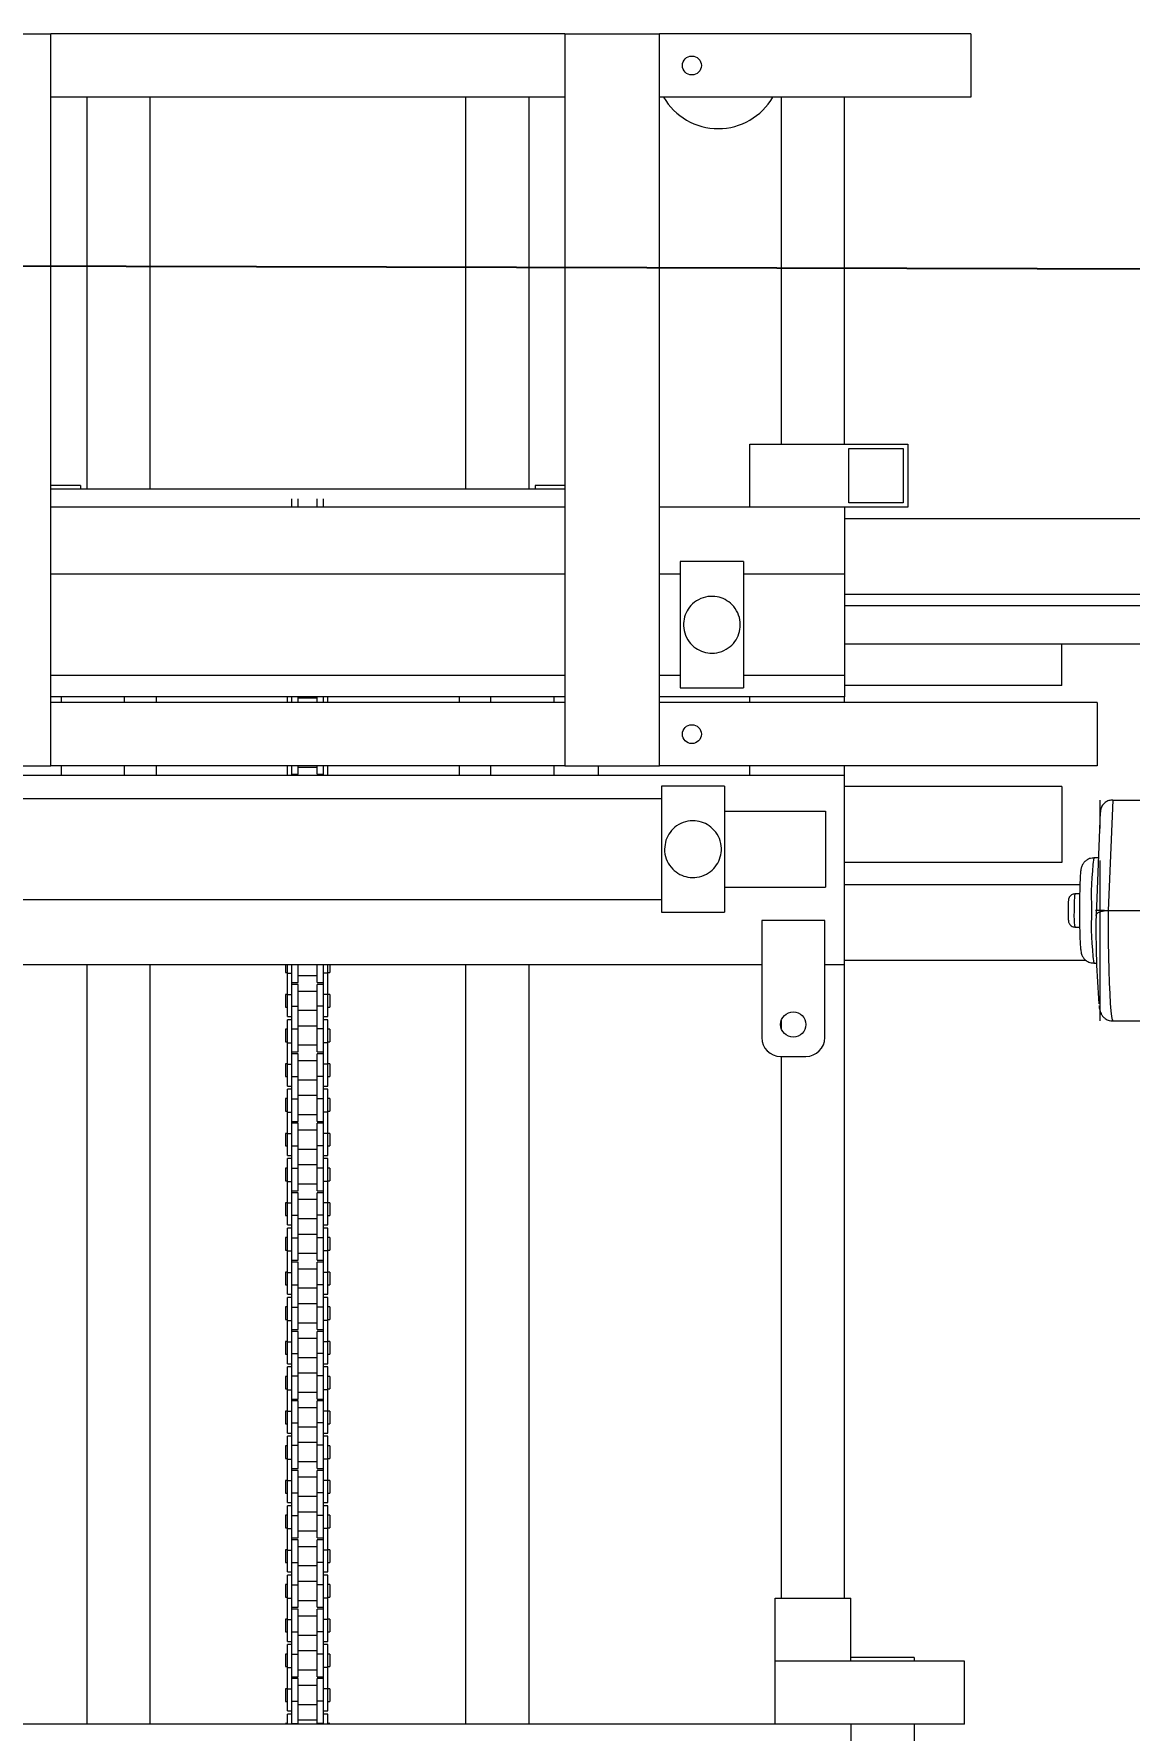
# Model space of a CAD drawing. Header units: millimetres. Extents: x -250 to 3947, y -1468 to 870.
# Drawn here: x 1297.9 to 1384.6, y 578.5 to 712.9 of the extents above; entities that cross this region are included whole.
import ezdxf

# ---------------------------------------------------------------- set-up
doc = ezdxf.new("R2010")
doc.units = ezdxf.units.MM
doc.header["$PDSIZE"] = -1
doc.linetypes.add('CENTERX2', pattern=[20.32, 12.7, -2.54, 2.54, -2.54])
doc.styles.get("Standard").update_dxf_attribs({"font": 'times_0.ttf'})
doc.dimstyles.new('ISO-25', dxfattribs={"dimtxt": 2.5, "dimasz": 2.5, "dimexe": 1.25, "dimexo": 0.625, "dimtad": 1, "dimtxsty": 'Standard', "dimcen": 2.5, "dimadec": 0, "dimazin": 0, "dimtfac": 1, "dimtmove": 0, "dimatfit": 3, "dimfxl": 1, "dimarcsym": 0})

# ---------------------------------------------------------------- blocks, each defined once
blk = doc.blocks.new('*D11')
at = {"color": 0, "lineweight": -2}
for p, q in [((1179.95, 697.98), (1179.95, 739.94)), ((1468.89, 697.98), (1468.89, 739.94)), ((1465.59, 738.94), (1183.25, 738.94))]:
    blk.add_line(p, q, dxfattribs=at)
at = {"color": 0}
for points in [[(1183.25, 739.49), (1183.25, 738.39), (1179.95, 738.94)], [(1465.59, 739.49), (1465.59, 738.39), (1468.89, 738.94)]]:
    blk.add_solid(points, dxfattribs=at)
at = {"layer": 'Defpoints', "color": 0}
for p in [(1179.95, 738.94), (1179.95, 696.98), (1468.89, 696.98)]:
    blk.add_point(p, dxfattribs=at)
at = {"color": 0, "insert": (1324.42, 742.25), "char_height": 3.5, "attachment_point": 5}
blk.add_mtext('1445', dxfattribs=at)

msp = doc.modelspace()

# ---------------------------------------------------------------- linework, layer by layer
at = {"color": 7, "linetype": 'Continuous', "lineweight": 20}
for p, q in [((1291.701, 712.8553), (1299.201, 712.8553)), ((1299.201, 654.8883), (1299.201, 712.8553)), ((1339.8988, 712.8553), (1299.201, 712.8553)), ((1339.8988, 712.8553), (1339.8988, 654.8883)), ((1339.8988, 712.8553), (1347.3988, 712.8553)), ((1347.3988, 654.8883), (1347.3988, 712.8553)), ((1372.0499, 712.8553), (1347.3988, 712.8553)), ((1372.0499, 712.8553), (1372.0499, 707.8553)), ((1339.8988, 707.8553), (1299.201, 707.8553)), ((1302.0499, 707.8553), (1302.0499, 676.7849)), ((1307.0499, 707.8553), (1307.0499, 676.7849)), ((1332.0499, 707.8553), (1332.0499, 676.7849)), ((1337.0499, 707.8553), (1337.0499, 676.7849)), ((1372.0499, 707.8553), (1347.3988, 707.8553)), ((1357.0499, 680.3553), (1357.0499, 707.8553)), ((1362.0499, 680.3553), (1362.0499, 707.8553)), ((1354.5499, 680.3553), (1367.0499, 680.3553)), ((1354.5499, 675.3553), (1354.5499, 680.3553)), ((1362.3999, 680.0053), (1366.6999, 680.0053)), ((1362.3999, 675.7053), (1362.3999, 680.0053)), ((1366.6999, 680.0053), (1366.6999, 675.7053)), ((1367.0499, 680.3553), (1367.0499, 675.3553)), ((1301.5499, 677.0796), (1299.201, 677.0796)), ((1339.8988, 676.7849), (1299.201, 676.7849)), ((1301.5499, 677.0796), (1301.5499, 676.7849)), ((1318.2999, 675.3553), (1318.2999, 676.0289)), ((1318.7999, 675.3553), (1318.7999, 676.0289)), ((1320.2999, 675.3553), (1320.2999, 676.0289)), ((1320.7999, 675.3553), (1320.7999, 676.0289)), ((1339.8988, 677.0796), (1337.5499, 677.0796)), ((1337.5499, 677.0796), (1337.5499, 676.7849)), ((1339.8988, 675.3553), (1299.201, 675.3553)), ((1362.0499, 675.3553), (1347.3988, 675.3553)), ((1362.0499, 675.3553), (1362.0499, 670.0542)), ((1367.0499, 675.3553), (1362.0499, 675.3553)), ((1362.0499, 674.4803), (1385.8709, 674.4803)), ((1366.6999, 675.7053), (1362.3999, 675.7053)), ((1354.0499, 671.0542), (1349.0499, 671.0542)), ((1349.0499, 671.0542), (1349.0499, 661.0542)), ((1354.0499, 671.0542), (1354.0499, 661.0542)), ((1339.8988, 670.0542), (1299.201, 670.0542)), ((1349.0499, 670.0542), (1347.3988, 670.0542)), ((1362.0499, 670.0542), (1354.0499, 670.0542)), ((1362.0499, 670.0542), (1362.0499, 662.0542)), ((1362.0499, 668.4803), (1392.7609, 668.4803)), ((1392.7609, 667.5542), (1362.0499, 667.5542)), ((1362.0499, 664.5542), (1394.2641, 664.5542)), ((1379.2407, 661.2303), (1379.2407, 664.5542)), ((1299.201, 662.0542), (1339.8988, 662.0542)), ((1347.3988, 662.0542), (1349.0499, 662.0542)), ((1349.0499, 661.0542), (1354.0499, 661.0542)), ((1354.0499, 662.0542), (1362.0499, 662.0542)), ((1362.0499, 662.0542), (1362.0499, 660.3553)), ((1379.2407, 661.2303), (1362.0499, 661.2303)), ((1339.8988, 660.3553), (1299.201, 660.3553)), ((1339.8988, 659.8883), (1299.201, 659.8883)), ((1300.0499, 659.8883), (1300.0499, 660.3553)), ((1305.0499, 659.8883), (1305.0499, 660.3553)), ((1307.5499, 660.3553), (1307.5499, 659.8883)), ((1317.9499, 659.8883), (1317.9499, 660.3553)), ((1318.2999, 660.2437), (1318.2999, 660.3553)), ((1318.2999, 659.8883), (1318.2999, 660.2437)), ((1318.7999, 659.8883), (1318.7999, 660.3553)), ((1318.7999, 660.2615), (1320.2999, 660.2615)), ((1320.2999, 659.8883), (1320.2999, 660.3553)), ((1320.7999, 660.2437), (1320.7999, 660.3553)), ((1320.7999, 659.8883), (1320.7999, 660.2437)), ((1321.1499, 659.8883), (1321.1499, 660.3553)), ((1331.5499, 660.3553), (1331.5499, 659.8883)), ((1334.0499, 659.8883), (1334.0499, 660.3553)), ((1339.0499, 659.8883), (1339.0499, 660.3553)), ((1362.0499, 660.3553), (1347.3988, 660.3553)), ((1382.0499, 659.8883), (1347.3988, 659.8883)), ((1354.5499, 659.8883), (1354.5499, 660.3553)), ((1362.0499, 659.8883), (1362.0499, 660.3553)), ((1382.0499, 659.8883), (1382.0499, 654.8883)), ((1291.701, 654.8883), (1299.201, 654.8883)), ((1339.8988, 654.8883), (1299.201, 654.8883)), ((1300.0499, 654.1053), (1300.0499, 654.8883)), ((1305.0499, 654.1053), (1305.0499, 654.8883)), ((1307.5499, 654.8883), (1307.5499, 654.1053)), ((1317.9499, 654.1053), (1317.9499, 654.8883)), ((1318.2999, 654.7437), (1318.2999, 654.8883)), ((1318.2999, 654.1053), (1318.2999, 654.7437)), ((1318.7999, 654.2115), (1318.7999, 654.8883)), ((1318.7999, 654.7615), (1320.2999, 654.7615)), ((1320.2999, 654.2115), (1320.2999, 654.8883)), ((1320.7999, 654.7437), (1320.7999, 654.8883)), ((1320.7999, 654.1053), (1320.7999, 654.7437)), ((1321.1499, 654.1053), (1321.1499, 654.8883)), ((1331.5499, 654.8883), (1331.5499, 654.1053)), ((1334.0499, 654.1053), (1334.0499, 654.8883)), ((1339.0499, 654.1053), (1339.0499, 654.8883)), ((1339.8988, 654.8883), (1347.3988, 654.8883)), ((1342.5499, 654.8883), (1342.5499, 654.1053)), ((1382.0499, 654.8883), (1347.3988, 654.8883)), ((1354.5499, 654.1053), (1354.5499, 654.8883)), ((1362.0499, 654.1053), (1362.0499, 654.8883)), ((1362.0499, 654.1053), (1277.0499, 654.1053)), ((1318.2999, 654.2115), (1318.7999, 654.2115)), ((1320.2999, 654.2115), (1320.7999, 654.2115)), ((1352.5499, 653.2773), (1347.5499, 653.2773)), ((1347.5499, 653.2773), (1347.5499, 643.2773)), ((1352.5499, 653.2773), (1352.5499, 643.2773)), ((1362.0499, 639.1053), (1362.0499, 654.1053)), ((1379.2407, 653.2303), (1362.0499, 653.2303)), ((1379.2407, 653.2303), (1379.2407, 647.2303)), ((1347.5499, 652.2773), (1290.0499, 652.2773)), ((1383.279, 652.1694), (1382.9185, 643.4194)), ((1383.279, 652.1694), (1409.7274, 652.1694)), ((1352.5499, 651.2772), (1360.5499, 651.2772)), ((1360.5499, 651.2772), (1360.5499, 645.2773)), ((1382.2972, 651.2178), (1381.9602, 643.039)), ((1379.2407, 647.2303), (1362.0499, 647.2303)), ((1382.1475, 647.5834), (1381.7803, 647.5834)), ((1352.5499, 645.2773), (1360.5499, 645.2773)), ((1362.0499, 645.4803), (1380.6818, 645.4803)), ((1290.0499, 644.2772), (1347.5499, 644.2772)), ((1380.6624, 644.7303), (1380.2816, 644.7303)), ((1347.5499, 643.2773), (1352.5499, 643.2773)), ((1355.492, 642.619), (1355.492, 633.3553)), ((1360.492, 642.619), (1355.492, 642.619)), ((1360.492, 633.3553), (1360.492, 642.619)), ((1382.9185, 643.4194), (1409.3668, 643.4194)), ((1380.2816, 642.1084), (1380.6623, 642.1084)), ((1355.492, 639.1053), (1283.6079, 639.1053)), ((1302.0499, 639.1053), (1302.0499, 578.9556)), ((1307.0499, 639.1053), (1307.0499, 578.9556)), ((1317.7999, 639.1053), (1317.7999, 638.5139)), ((1317.7999, 638.5139), (1317.9499, 638.5139)), ((1317.9499, 638.4461), (1317.9499, 639.1053)), ((1317.9499, 638.4461), (1318.2999, 638.4461)), ((1317.9499, 636.7527), (1317.9499, 638.4461)), ((1318.2999, 638.4461), (1318.2999, 639.1053)), ((1318.2999, 637.0234), (1318.2999, 638.4461)), ((1318.7999, 637.7139), (1318.7999, 639.1053)), ((1318.7999, 638.2639), (1320.2999, 638.2639)), ((1320.2999, 637.7139), (1320.2999, 639.1053)), ((1320.7999, 638.4461), (1320.7999, 639.1053)), ((1321.1499, 638.4461), (1320.7999, 638.4461)), ((1320.7999, 637.0234), (1320.7999, 638.4461)), ((1321.1499, 638.4461), (1321.1499, 639.1053)), ((1321.1499, 638.5139), (1321.2999, 638.5139)), ((1321.1499, 636.7527), (1321.1499, 638.4461)), ((1321.2999, 639.1053), (1321.2999, 638.5139)), ((1332.0499, 639.1053), (1332.0499, 578.9556)), ((1337.0499, 639.1053), (1337.0499, 578.9556)), ((1362.0499, 639.1053), (1360.492, 639.1053)), ((1362.0499, 639.4803), (1381.1663, 639.4803)), ((1362.0499, 588.9556), (1362.0499, 639.1053)), ((1381.7803, 639.2553), (1382.0105, 639.2553)), ((1318.2999, 637.7139), (1318.7999, 637.7139)), ((1318.7999, 637.5639), (1318.2999, 637.5639)), ((1318.2999, 635.8285), (1318.2999, 637.0234)), ((1318.7999, 635.8285), (1318.7999, 637.5639)), ((1320.2999, 637.0139), (1318.7999, 637.0139)), ((1320.2999, 637.7139), (1320.7999, 637.7139)), ((1320.7999, 637.5639), (1320.2999, 637.5639)), ((1320.2999, 635.8285), (1320.2999, 637.5639)), ((1320.7999, 635.8285), (1320.7999, 637.0234)), ((1317.9499, 636.7639), (1317.7999, 636.7639)), ((1317.7999, 636.7639), (1317.7999, 635.7639)), ((1317.7999, 635.7639), (1317.9499, 635.7639)), ((1317.9499, 636.7527), (1318.2999, 636.7527)), ((1317.9499, 635.0139), (1317.9499, 636.7527)), ((1318.2999, 635.8285), (1318.7999, 635.8285)), ((1318.2999, 634.0528), (1318.2999, 635.8285)), ((1318.7999, 634.0528), (1318.7999, 635.8285)), ((1318.7999, 635.5139), (1320.2999, 635.5139)), ((1320.7999, 635.8285), (1320.2999, 635.8285)), ((1320.2999, 634.0528), (1320.2999, 635.8285)), ((1321.1499, 636.7527), (1320.7999, 636.7527)), ((1320.7999, 634.0528), (1320.7999, 635.8285)), ((1321.2999, 636.7639), (1321.1499, 636.7639)), ((1321.1499, 635.0139), (1321.1499, 636.7527)), ((1321.1499, 635.7639), (1321.2999, 635.7639)), ((1321.2999, 636.7639), (1321.2999, 635.7639)), ((1317.9499, 635.0139), (1318.2999, 635.0139)), ((1318.2999, 634.7663), (1317.9499, 634.7663)), ((1317.9499, 632.9485), (1317.9499, 634.7663)), ((1320.2999, 634.2663), (1318.7999, 634.2663)), ((1320.7999, 635.0139), (1321.1499, 635.0139)), ((1321.1499, 634.7663), (1320.7999, 634.7663)), ((1321.1499, 632.9485), (1321.1499, 634.7663)), ((1357.0499, 634.0515), (1357.0499, 634.7223)), ((1383.279, 634.6694), (1409.3785, 634.6694)), ((1317.9499, 634.0163), (1317.7999, 634.0163)), ((1317.7999, 634.0163), (1317.7999, 633.0163)), ((1317.7999, 633.0163), (1317.9499, 633.0163)), ((1317.9499, 632.9485), (1318.2999, 632.9485)), ((1317.9499, 631.2551), (1317.9499, 632.9485)), ((1318.2999, 632.9485), (1318.2999, 634.0528)), ((1318.2999, 634.0528), (1318.7999, 634.0528)), ((1318.2999, 631.5258), (1318.2999, 632.9485)), ((1318.7999, 632.2163), (1318.7999, 634.0528)), ((1320.7999, 634.0528), (1320.2999, 634.0528)), ((1320.2999, 632.2163), (1320.2999, 634.0528)), ((1320.7999, 632.9485), (1320.7999, 634.0528)), ((1321.1499, 632.9485), (1320.7999, 632.9485)), ((1320.7999, 631.5258), (1320.7999, 632.9485)), ((1321.2999, 634.0163), (1321.1499, 634.0163)), ((1321.1499, 633.0163), (1321.2999, 633.0163)), ((1321.1499, 631.2551), (1321.1499, 632.9485)), ((1321.2999, 634.0163), (1321.2999, 633.0163)), ((1318.2999, 632.2163), (1318.7999, 632.2163)), ((1318.7999, 632.0663), (1318.2999, 632.0663)), ((1318.2999, 630.2799), (1318.2999, 631.5258)), ((1318.7999, 632.7663), (1320.2999, 632.7663)), ((1318.7999, 630.2799), (1318.7999, 632.0663)), ((1320.2999, 631.5163), (1318.7999, 631.5163)), ((1320.2999, 632.2163), (1320.7999, 632.2163)), ((1320.7999, 632.0663), (1320.2999, 632.0663)), ((1320.2999, 630.2799), (1320.2999, 632.0663)), ((1320.7999, 630.2799), (1320.7999, 631.5258)), ((1356.992, 631.8553), (1358.992, 631.8553)), ((1357.0499, 588.9556), (1357.0499, 631.8553)), ((1317.9499, 631.2663), (1317.7999, 631.2663)), ((1317.7999, 631.2663), (1317.7999, 630.2663)), ((1317.7999, 630.2663), (1317.9499, 630.2663)), ((1317.9499, 629.5163), (1317.9499, 631.2551)), ((1317.9499, 631.2551), (1318.2999, 631.2551)), ((1318.2999, 630.2799), (1318.7999, 630.2799)), ((1318.2999, 628.5027), (1318.2999, 630.2799)), ((1318.7999, 628.5027), (1318.7999, 630.2799)), ((1320.7999, 630.2799), (1320.2999, 630.2799)), ((1320.2999, 628.5027), (1320.2999, 630.2799)), ((1321.1499, 631.2551), (1320.7999, 631.2551)), ((1320.7999, 628.5027), (1320.7999, 630.2799)), ((1321.2999, 631.2663), (1321.1499, 631.2663)), ((1321.1499, 629.5163), (1321.1499, 631.2551)), ((1321.1499, 630.2663), (1321.2999, 630.2663)), ((1321.2999, 631.2663), (1321.2999, 630.2663)), ((1317.9499, 629.5163), (1318.2999, 629.5163)), ((1318.2999, 629.2663), (1317.9499, 629.2663)), ((1317.9499, 627.4485), (1317.9499, 629.2663)), ((1318.7999, 630.0163), (1320.2999, 630.0163)), ((1320.7999, 629.5163), (1321.1499, 629.5163)), ((1321.1499, 629.2663), (1320.7999, 629.2663)), ((1321.1499, 627.4485), (1321.1499, 629.2663)), ((1317.9499, 628.5163), (1317.7999, 628.5163)), ((1317.7999, 628.5163), (1317.7999, 627.5163)), ((1317.7999, 627.5163), (1317.9499, 627.5163)), ((1318.2999, 627.2485), (1318.2999, 628.5027)), ((1318.2999, 628.5027), (1318.7999, 628.5027)), ((1320.2999, 628.7663), (1318.7999, 628.7663)), ((1318.7999, 626.7163), (1318.7999, 628.5027)), ((1320.7999, 628.5027), (1320.2999, 628.5027)), ((1320.2999, 626.7163), (1320.2999, 628.5027)), ((1320.7999, 627.2485), (1320.7999, 628.5027)), ((1321.2999, 628.5163), (1321.1499, 628.5163)), ((1321.1499, 627.5163), (1321.2999, 627.5163)), ((1321.2999, 628.5163), (1321.2999, 627.5163)), ((1317.9499, 627.4485), (1318.2999, 627.4485)), ((1317.9499, 625.7551), (1317.9499, 627.4485)), ((1318.2999, 626.0258), (1318.2999, 627.2485)), ((1318.2999, 626.7163), (1318.7999, 626.7163)), ((1318.7999, 626.5663), (1318.2999, 626.5663)), ((1318.7999, 627.2663), (1320.2999, 627.2663)), ((1318.7999, 624.7799), (1318.7999, 626.5663)), ((1320.2999, 626.7163), (1320.7999, 626.7163)), ((1320.7999, 626.5663), (1320.2999, 626.5663)), ((1320.2999, 624.7799), (1320.2999, 626.5663)), ((1321.1499, 627.4485), (1320.7999, 627.4485)), ((1320.7999, 626.0258), (1320.7999, 627.2485)), ((1321.1499, 625.7551), (1321.1499, 627.4485)), ((1317.9499, 625.7663), (1317.7999, 625.7663)), ((1317.7999, 625.7663), (1317.7999, 624.7663)), ((1317.7999, 624.7663), (1317.9499, 624.7663)), ((1317.9499, 625.7551), (1318.2999, 625.7551)), ((1317.9499, 624.0163), (1317.9499, 625.7551)), ((1318.2999, 624.7799), (1318.2999, 626.0258)), ((1318.2999, 624.7799), (1318.7999, 624.7799)), ((1318.2999, 623.0027), (1318.2999, 624.7799)), ((1320.2999, 626.0163), (1318.7999, 626.0163)), ((1318.7999, 623.0027), (1318.7999, 624.7799)), ((1320.7999, 624.7799), (1320.2999, 624.7799)), ((1320.2999, 623.0027), (1320.2999, 624.7799)), ((1320.7999, 624.7799), (1320.7999, 626.0258)), ((1321.1499, 625.7551), (1320.7999, 625.7551)), ((1320.7999, 623.0027), (1320.7999, 624.7799)), ((1321.2999, 625.7663), (1321.1499, 625.7663)), ((1321.1499, 624.0163), (1321.1499, 625.7551)), ((1321.1499, 624.7663), (1321.2999, 624.7663)), ((1321.2999, 625.7663), (1321.2999, 624.7663)), ((1317.9499, 624.0163), (1318.2999, 624.0163)), ((1318.2999, 623.7663), (1317.9499, 623.7663)), ((1317.9499, 621.9485), (1317.9499, 623.7663)), ((1318.7999, 624.5163), (1320.2999, 624.5163)), ((1320.7999, 624.0163), (1321.1499, 624.0163)), ((1321.1499, 623.7663), (1320.7999, 623.7663)), ((1321.1499, 621.9485), (1321.1499, 623.7663)), ((1317.9499, 623.0163), (1317.7999, 623.0163)), ((1317.7999, 623.0163), (1317.7999, 622.0163)), ((1318.2999, 623.0027), (1318.7999, 623.0027)), ((1318.2999, 621.7485), (1318.2999, 623.0027)), ((1320.2999, 623.2663), (1318.7999, 623.2663)), ((1318.7999, 621.2163), (1318.7999, 623.0027)), ((1320.7999, 623.0027), (1320.2999, 623.0027)), ((1320.2999, 621.2163), (1320.2999, 623.0027)), ((1320.7999, 621.7485), (1320.7999, 623.0027)), ((1321.2999, 623.0163), (1321.1499, 623.0163)), ((1321.2999, 623.0163), (1321.2999, 622.0163)), ((1317.7999, 622.0163), (1317.9499, 622.0163)), ((1317.9499, 621.9485), (1318.2999, 621.9485)), ((1317.9499, 620.2551), (1317.9499, 621.9485)), ((1318.2999, 620.5258), (1318.2999, 621.7485)), ((1318.2999, 621.2163), (1318.7999, 621.2163)), ((1318.7999, 621.0663), (1318.2999, 621.0663)), ((1318.7999, 621.7663), (1320.2999, 621.7663)), ((1318.7999, 619.2799), (1318.7999, 621.0663)), ((1320.2999, 621.2163), (1320.7999, 621.2163)), ((1320.7999, 621.0663), (1320.2999, 621.0663)), ((1320.2999, 619.2799), (1320.2999, 621.0663)), ((1321.1499, 621.9485), (1320.7999, 621.9485)), ((1320.7999, 620.5258), (1320.7999, 621.7485)), ((1321.1499, 622.0163), (1321.2999, 622.0163)), ((1321.1499, 620.2551), (1321.1499, 621.9485)), ((1317.9499, 620.2663), (1317.7999, 620.2663)), ((1317.7999, 620.2663), (1317.7999, 619.2663)), ((1317.9499, 618.5163), (1317.9499, 620.2551)), ((1317.9499, 620.2551), (1318.2999, 620.2551)), ((1318.2999, 619.2799), (1318.2999, 620.5258)), ((1320.2999, 620.5163), (1318.7999, 620.5163)), ((1320.7999, 619.2799), (1320.7999, 620.5258)), ((1321.1499, 620.2551), (1320.7999, 620.2551)), ((1321.2999, 620.2663), (1321.1499, 620.2663)), ((1321.1499, 618.5163), (1321.1499, 620.2551)), ((1321.2999, 620.2663), (1321.2999, 619.2663)), ((1317.7999, 619.2663), (1317.9499, 619.2663)), ((1317.9499, 618.5163), (1318.2999, 618.5163)), ((1318.2999, 618.2663), (1317.9499, 618.2663)), ((1317.9499, 616.4485), (1317.9499, 618.2663)), ((1318.2999, 619.2799), (1318.7999, 619.2799)), ((1318.2999, 617.5027), (1318.2999, 619.2799)), ((1318.7999, 617.5027), (1318.7999, 619.2799)), ((1318.7999, 619.0163), (1320.2999, 619.0163)), ((1320.7999, 619.2799), (1320.2999, 619.2799)), ((1320.2999, 617.5027), (1320.2999, 619.2799)), ((1320.7999, 617.5027), (1320.7999, 619.2799)), ((1320.7999, 618.5163), (1321.1499, 618.5163)), ((1321.1499, 618.2663), (1320.7999, 618.2663)), ((1321.1499, 619.2663), (1321.2999, 619.2663)), ((1321.1499, 616.4485), (1321.1499, 618.2663)), ((1317.9499, 617.5163), (1317.7999, 617.5163)), ((1317.7999, 617.5163), (1317.7999, 616.5163)), ((1318.2999, 617.5027), (1318.7999, 617.5027)), ((1318.2999, 616.2485), (1318.2999, 617.5027)), ((1320.2999, 617.7663), (1318.7999, 617.7663)), ((1318.7999, 615.7163), (1318.7999, 617.5027)), ((1320.7999, 617.5027), (1320.2999, 617.5027)), ((1320.2999, 615.7163), (1320.2999, 617.5027)), ((1320.7999, 616.2485), (1320.7999, 617.5027)), ((1321.2999, 617.5163), (1321.1499, 617.5163)), ((1321.2999, 617.5163), (1321.2999, 616.5163)), ((1317.7999, 616.5163), (1317.9499, 616.5163)), ((1317.9499, 616.4485), (1318.2999, 616.4485)), ((1317.9499, 614.7551), (1317.9499, 616.4485)), ((1318.2999, 615.0258), (1318.2999, 616.2485)), ((1318.2999, 615.7163), (1318.7999, 615.7163)), ((1318.7999, 615.5663), (1318.2999, 615.5663)), ((1318.7999, 616.2663), (1320.2999, 616.2663)), ((1318.7999, 613.7799), (1318.7999, 615.5663)), ((1320.2999, 615.7163), (1320.7999, 615.7163)), ((1320.7999, 615.5663), (1320.2999, 615.5663)), ((1320.2999, 613.7799), (1320.2999, 615.5663)), ((1321.1499, 616.4485), (1320.7999, 616.4485)), ((1320.7999, 615.0258), (1320.7999, 616.2485)), ((1321.1499, 616.5163), (1321.2999, 616.5163)), ((1321.1499, 614.7551), (1321.1499, 616.4485)), ((1317.9499, 614.7663), (1317.7999, 614.7663)), ((1317.7999, 614.7663), (1317.7999, 613.7663)), ((1317.9499, 613.0163), (1317.9499, 614.7551)), ((1317.9499, 614.7551), (1318.2999, 614.7551)), ((1318.2999, 613.7799), (1318.2999, 615.0258)), ((1320.2999, 615.0163), (1318.7999, 615.0163)), ((1320.7999, 613.7799), (1320.7999, 615.0258)), ((1321.1499, 614.7551), (1320.7999, 614.7551)), ((1321.2999, 614.7663), (1321.1499, 614.7663)), ((1321.1499, 613.0163), (1321.1499, 614.7551)), ((1321.2999, 614.7663), (1321.2999, 613.7663)), ((1317.7999, 613.7663), (1317.9499, 613.7663)), ((1317.9499, 613.0163), (1318.2999, 613.0163)), ((1318.2999, 612.7663), (1317.9499, 612.7663)), ((1317.9499, 610.9485), (1317.9499, 612.7663)), ((1318.2999, 613.7799), (1318.7999, 613.7799)), ((1318.2999, 612.0027), (1318.2999, 613.7799)), ((1318.7999, 612.0027), (1318.7999, 613.7799)), ((1318.7999, 613.5163), (1320.2999, 613.5163)), ((1320.7999, 613.7799), (1320.2999, 613.7799)), ((1320.2999, 612.0027), (1320.2999, 613.7799)), ((1320.7999, 612.0027), (1320.7999, 613.7799)), ((1320.7999, 613.0163), (1321.1499, 613.0163)), ((1321.1499, 612.7663), (1320.7999, 612.7663)), ((1321.1499, 613.7663), (1321.2999, 613.7663)), ((1321.1499, 610.9485), (1321.1499, 612.7663)), ((1317.9499, 612.0163), (1317.7999, 612.0163)), ((1317.7999, 612.0163), (1317.7999, 611.0163)), ((1318.2999, 612.0027), (1318.7999, 612.0027)), ((1318.2999, 610.7485), (1318.2999, 612.0027)), ((1320.2999, 612.2663), (1318.7999, 612.2663)), ((1318.7999, 610.2163), (1318.7999, 612.0027)), ((1320.7999, 612.0027), (1320.2999, 612.0027)), ((1320.2999, 610.2163), (1320.2999, 612.0027)), ((1320.7999, 610.7485), (1320.7999, 612.0027)), ((1321.2999, 612.0163), (1321.1499, 612.0163)), ((1321.2999, 612.0163), (1321.2999, 611.0163)), ((1317.7999, 611.0163), (1317.9499, 611.0163)), ((1317.9499, 610.9485), (1318.2999, 610.9485)), ((1317.9499, 609.2551), (1317.9499, 610.9485)), ((1318.2999, 609.5258), (1318.2999, 610.7485)), ((1318.2999, 610.2163), (1318.7999, 610.2163)), ((1318.7999, 610.0663), (1318.2999, 610.0663)), ((1318.7999, 610.7663), (1320.2999, 610.7663)), ((1318.7999, 608.3309), (1318.7999, 610.0663)), ((1320.2999, 610.2163), (1320.7999, 610.2163)), ((1320.7999, 610.0663), (1320.2999, 610.0663)), ((1320.2999, 608.3309), (1320.2999, 610.0663)), ((1321.1499, 610.9485), (1320.7999, 610.9485)), ((1320.7999, 609.5258), (1320.7999, 610.7485)), ((1321.1499, 611.0163), (1321.2999, 611.0163)), ((1321.1499, 609.2551), (1321.1499, 610.9485)), ((1317.9499, 609.2663), (1317.7999, 609.2663)), ((1317.7999, 609.2663), (1317.7999, 608.2663)), ((1317.9499, 609.2551), (1318.2999, 609.2551)), ((1317.9499, 607.5163), (1317.9499, 609.2551)), ((1318.2999, 608.3309), (1318.2999, 609.5258)), ((1320.2999, 609.5163), (1318.7999, 609.5163)), ((1320.7999, 608.3309), (1320.7999, 609.5258)), ((1321.1499, 609.2551), (1320.7999, 609.2551)), ((1321.2999, 609.2663), (1321.1499, 609.2663)), ((1321.1499, 607.5163), (1321.1499, 609.2551)), ((1321.2999, 609.2663), (1321.2999, 608.2663)), ((1317.7999, 608.2663), (1317.9499, 608.2663)), ((1317.9499, 607.5163), (1318.2999, 607.5163)), ((1318.2999, 608.3309), (1318.7999, 608.3309)), ((1318.2999, 606.5552), (1318.2999, 608.3309)), ((1318.7999, 606.5552), (1318.7999, 608.3309)), ((1318.7999, 608.0163), (1320.2999, 608.0163)), ((1320.7999, 608.3309), (1320.2999, 608.3309)), ((1320.2999, 606.5552), (1320.2999, 608.3309)), ((1320.7999, 606.5552), (1320.7999, 608.3309)), ((1320.7999, 607.5163), (1321.1499, 607.5163)), ((1321.1499, 608.2663), (1321.2999, 608.2663)), ((1317.9499, 606.5187), (1317.7999, 606.5187)), ((1317.7999, 606.5187), (1317.7999, 605.5187)), ((1318.2999, 607.2687), (1317.9499, 607.2687)), ((1317.9499, 605.4509), (1317.9499, 607.2687)), ((1318.2999, 606.5552), (1318.7999, 606.5552)), ((1318.2999, 605.4509), (1318.2999, 606.5552)), ((1320.2999, 606.7687), (1318.7999, 606.7687)), ((1318.7999, 604.7187), (1318.7999, 606.5552)), ((1320.7999, 606.5552), (1320.2999, 606.5552)), ((1320.2999, 604.7187), (1320.2999, 606.5552)), ((1321.1499, 607.2687), (1320.7999, 607.2687)), ((1320.7999, 605.4509), (1320.7999, 606.5552)), ((1321.1499, 605.4509), (1321.1499, 607.2687)), ((1321.2999, 606.5187), (1321.1499, 606.5187)), ((1321.2999, 606.5187), (1321.2999, 605.5187)), ((1317.7999, 605.5187), (1317.9499, 605.5187)), ((1317.9499, 605.4509), (1318.2999, 605.4509)), ((1317.9499, 603.7575), (1317.9499, 605.4509)), ((1318.2999, 604.0282), (1318.2999, 605.4509)), ((1318.2999, 604.7187), (1318.7999, 604.7187)), ((1318.7999, 605.2687), (1320.2999, 605.2687)), ((1320.2999, 604.7187), (1320.7999, 604.7187)), ((1321.1499, 605.4509), (1320.7999, 605.4509)), ((1320.7999, 604.0282), (1320.7999, 605.4509)), ((1321.1499, 605.5187), (1321.2999, 605.5187)), ((1321.1499, 603.7575), (1321.1499, 605.4509)), ((1317.9499, 603.7687), (1317.7999, 603.7687)), ((1317.7999, 603.7687), (1317.7999, 602.7687)), ((1317.9499, 603.7575), (1318.2999, 603.7575)), ((1317.9499, 602.0187), (1317.9499, 603.7575)), ((1318.7999, 604.5687), (1318.2999, 604.5687)), ((1318.2999, 602.8333), (1318.2999, 604.0282)), ((1318.7999, 602.8333), (1318.7999, 604.5687)), ((1320.2999, 604.0187), (1318.7999, 604.0187)), ((1320.7999, 604.5687), (1320.2999, 604.5687)), ((1320.2999, 602.8333), (1320.2999, 604.5687)), ((1320.7999, 602.8333), (1320.7999, 604.0282)), ((1321.1499, 603.7575), (1320.7999, 603.7575)), ((1321.2999, 603.7687), (1321.1499, 603.7687)), ((1321.1499, 602.0187), (1321.1499, 603.7575)), ((1321.2999, 603.7687), (1321.2999, 602.7687)), ((1317.7999, 602.7687), (1317.9499, 602.7687)), ((1317.9499, 602.0187), (1318.2999, 602.0187)), ((1318.2999, 602.8333), (1318.7999, 602.8333)), ((1318.2999, 601.0577), (1318.2999, 602.8333)), ((1318.7999, 601.0577), (1318.7999, 602.8333)), ((1318.7999, 602.5187), (1320.2999, 602.5187)), ((1320.7999, 602.8333), (1320.2999, 602.8333)), ((1320.2999, 601.0577), (1320.2999, 602.8333)), ((1320.7999, 601.0577), (1320.7999, 602.8333)), ((1320.7999, 602.0187), (1321.1499, 602.0187)), ((1321.1499, 602.7687), (1321.2999, 602.7687)), ((1317.9499, 601.0211), (1317.7999, 601.0211)), ((1317.7999, 601.0211), (1317.7999, 600.0211)), ((1318.2999, 601.7711), (1317.9499, 601.7711)), ((1317.9499, 599.9534), (1317.9499, 601.7711)), ((1318.2999, 599.7534), (1318.2999, 601.0577)), ((1318.2999, 601.0577), (1318.7999, 601.0577)), ((1320.2999, 601.2711), (1318.7999, 601.2711)), ((1318.7999, 599.2211), (1318.7999, 601.0577)), ((1320.7999, 601.0577), (1320.2999, 601.0577)), ((1320.2999, 599.2211), (1320.2999, 601.0577)), ((1321.1499, 601.7711), (1320.7999, 601.7711)), ((1320.7999, 599.7534), (1320.7999, 601.0577)), ((1321.1499, 599.9534), (1321.1499, 601.7711)), ((1321.2999, 601.0211), (1321.1499, 601.0211)), ((1321.2999, 601.0211), (1321.2999, 600.0211)), ((1317.7999, 600.0211), (1317.9499, 600.0211)), ((1317.9499, 599.9534), (1318.2999, 599.9534)), ((1317.9499, 598.2599), (1317.9499, 599.9534)), ((1318.2999, 598.5307), (1318.2999, 599.7534)), ((1318.7999, 599.7711), (1320.2999, 599.7711)), ((1321.1499, 599.9534), (1320.7999, 599.9534)), ((1320.7999, 598.5307), (1320.7999, 599.7534)), ((1321.1499, 600.0211), (1321.2999, 600.0211)), ((1321.1499, 598.2599), (1321.1499, 599.9534)), ((1317.9499, 598.2711), (1317.7999, 598.2711)), ((1317.7999, 598.2711), (1317.7999, 597.2711)), ((1317.9499, 596.5211), (1317.9499, 598.2599)), ((1317.9499, 598.2599), (1318.2999, 598.2599)), ((1318.2999, 599.2211), (1318.7999, 599.2211)), ((1318.7999, 599.0711), (1318.2999, 599.0711)), ((1318.2999, 597.2847), (1318.2999, 598.5307)), ((1318.7999, 597.2847), (1318.7999, 599.0711)), ((1320.2999, 598.5211), (1318.7999, 598.5211)), ((1320.2999, 599.2211), (1320.7999, 599.2211)), ((1320.7999, 599.0711), (1320.2999, 599.0711)), ((1320.2999, 597.2847), (1320.2999, 599.0711)), ((1320.7999, 597.2847), (1320.7999, 598.5307)), ((1321.1499, 598.2599), (1320.7999, 598.2599)), ((1321.2999, 598.2711), (1321.1499, 598.2711)), ((1321.1499, 596.5211), (1321.1499, 598.2599)), ((1321.2999, 598.2711), (1321.2999, 597.2711)), ((1317.7999, 597.2711), (1317.9499, 597.2711)), ((1318.2999, 597.2847), (1318.7999, 597.2847)), ((1318.2999, 595.5075), (1318.2999, 597.2847)), ((1318.7999, 595.5075), (1318.7999, 597.2847)), ((1318.7999, 597.0211), (1320.2999, 597.0211)), ((1320.7999, 597.2847), (1320.2999, 597.2847)), ((1320.2999, 595.5075), (1320.2999, 597.2847)), ((1320.7999, 595.5075), (1320.7999, 597.2847)), ((1321.1499, 597.2711), (1321.2999, 597.2711)), ((1317.9499, 595.5211), (1317.7999, 595.5211)), ((1317.7999, 595.5211), (1317.7999, 594.5211)), ((1317.9499, 596.5211), (1318.2999, 596.5211)), ((1318.2999, 596.2711), (1317.9499, 596.2711)), ((1317.9499, 594.4534), (1317.9499, 596.2711)), ((1318.2999, 595.5075), (1318.7999, 595.5075)), ((1318.2999, 594.2534), (1318.2999, 595.5075)), ((1320.2999, 595.7711), (1318.7999, 595.7711)), ((1318.7999, 593.7211), (1318.7999, 595.5075)), ((1320.7999, 595.5075), (1320.2999, 595.5075)), ((1320.2999, 593.7211), (1320.2999, 595.5075)), ((1320.7999, 596.5211), (1321.1499, 596.5211)), ((1321.1499, 596.2711), (1320.7999, 596.2711)), ((1320.7999, 594.2534), (1320.7999, 595.5075)), ((1321.1499, 594.4534), (1321.1499, 596.2711)), ((1321.2999, 595.5211), (1321.1499, 595.5211)), ((1321.2999, 595.5211), (1321.2999, 594.5211)), ((1317.7999, 594.5211), (1317.9499, 594.5211)), ((1317.9499, 594.4534), (1318.2999, 594.4534)), ((1317.9499, 592.7599), (1317.9499, 594.4534)), ((1318.2999, 593.0307), (1318.2999, 594.2534)), ((1318.7999, 594.2711), (1320.2999, 594.2711)), ((1321.1499, 594.4534), (1320.7999, 594.4534)), ((1320.7999, 593.0307), (1320.7999, 594.2534)), ((1321.1499, 594.5211), (1321.2999, 594.5211)), ((1321.1499, 592.7599), (1321.1499, 594.4534)), ((1317.9499, 592.7711), (1317.7999, 592.7711)), ((1317.7999, 592.7711), (1317.7999, 591.7711)), ((1317.9499, 591.0211), (1317.9499, 592.7599)), ((1317.9499, 592.7599), (1318.2999, 592.7599)), ((1318.2999, 593.7211), (1318.7999, 593.7211)), ((1318.7999, 593.5711), (1318.2999, 593.5711)), ((1318.2999, 591.7847), (1318.2999, 593.0307)), ((1318.7999, 591.7847), (1318.7999, 593.5711)), ((1320.2999, 593.0211), (1318.7999, 593.0211)), ((1320.2999, 593.7211), (1320.7999, 593.7211)), ((1320.7999, 593.5711), (1320.2999, 593.5711)), ((1320.2999, 591.7847), (1320.2999, 593.5711)), ((1320.7999, 591.7847), (1320.7999, 593.0307)), ((1321.1499, 592.7599), (1320.7999, 592.7599)), ((1321.2999, 592.7711), (1321.1499, 592.7711)), ((1321.1499, 591.0211), (1321.1499, 592.7599)), ((1321.2999, 592.7711), (1321.2999, 591.7711)), ((1317.7999, 591.7711), (1317.9499, 591.7711)), ((1318.2999, 591.7847), (1318.7999, 591.7847)), ((1318.2999, 590.0075), (1318.2999, 591.7847)), ((1318.7999, 590.0075), (1318.7999, 591.7847)), ((1318.7999, 591.5211), (1320.2999, 591.5211)), ((1320.7999, 591.7847), (1320.2999, 591.7847)), ((1320.2999, 590.0075), (1320.2999, 591.7847)), ((1320.7999, 590.0075), (1320.7999, 591.7847)), ((1321.1499, 591.7711), (1321.2999, 591.7711)), ((1317.9499, 590.0211), (1317.7999, 590.0211)), ((1317.7999, 590.0211), (1317.7999, 589.0211)), ((1317.9499, 591.0211), (1318.2999, 591.0211)), ((1318.2999, 590.7711), (1317.9499, 590.7711)), ((1317.9499, 588.9534), (1317.9499, 590.7711)), ((1318.2999, 588.7534), (1318.2999, 590.0075)), ((1318.2999, 590.0075), (1318.7999, 590.0075)), ((1320.2999, 590.2711), (1318.7999, 590.2711)), ((1318.7999, 588.2211), (1318.7999, 590.0075)), ((1320.7999, 590.0075), (1320.2999, 590.0075)), ((1320.2999, 588.2211), (1320.2999, 590.0075)), ((1320.7999, 591.0211), (1321.1499, 591.0211)), ((1321.1499, 590.7711), (1320.7999, 590.7711)), ((1320.7999, 588.7534), (1320.7999, 590.0075)), ((1321.1499, 588.9534), (1321.1499, 590.7711)), ((1321.2999, 590.0211), (1321.1499, 590.0211)), ((1321.2999, 590.0211), (1321.2999, 589.0211)), ((1317.7999, 589.0211), (1317.9499, 589.0211)), ((1317.9499, 588.9534), (1318.2999, 588.9534)), ((1317.9499, 587.2599), (1317.9499, 588.9534)), ((1318.2999, 587.5306), (1318.2999, 588.7534)), ((1318.7999, 588.7711), (1320.2999, 588.7711)), ((1321.1499, 588.9534), (1320.7999, 588.9534)), ((1320.7999, 587.5306), (1320.7999, 588.7534)), ((1321.1499, 589.0211), (1321.2999, 589.0211)), ((1321.1499, 587.2599), (1321.1499, 588.9534)), ((1356.5499, 588.9556), (1362.5499, 588.9556)), ((1356.5499, 583.9556), (1356.5499, 588.9556)), ((1362.5499, 583.9556), (1362.5499, 588.9556)), ((1317.9499, 587.2711), (1317.7999, 587.2711)), ((1317.7999, 587.2711), (1317.7999, 586.2711)), ((1317.9499, 585.5211), (1317.9499, 587.2599)), ((1317.9499, 587.2599), (1318.2999, 587.2599)), ((1318.2999, 588.2211), (1318.7999, 588.2211)), ((1318.7999, 588.0711), (1318.2999, 588.0711)), ((1318.2999, 586.2847), (1318.2999, 587.5306)), ((1318.7999, 586.2847), (1318.7999, 588.0711)), ((1320.2999, 587.5211), (1318.7999, 587.5211)), ((1320.2999, 588.2211), (1320.7999, 588.2211)), ((1320.7999, 588.0711), (1320.2999, 588.0711)), ((1320.2999, 586.2847), (1320.2999, 588.0711)), ((1320.7999, 586.2847), (1320.7999, 587.5306)), ((1321.1499, 587.2599), (1320.7999, 587.2599)), ((1321.2999, 587.2711), (1321.1499, 587.2711)), ((1321.1499, 585.5211), (1321.1499, 587.2599)), ((1321.2999, 587.2711), (1321.2999, 586.2711)), ((1317.7999, 586.2711), (1317.9499, 586.2711)), ((1318.2999, 586.2847), (1318.7999, 586.2847)), ((1318.2999, 584.5075), (1318.2999, 586.2847)), ((1318.7999, 584.5075), (1318.7999, 586.2847)), ((1318.7999, 586.0211), (1320.2999, 586.0211)), ((1320.7999, 586.2847), (1320.2999, 586.2847)), ((1320.2999, 584.5075), (1320.2999, 586.2847)), ((1320.7999, 584.5075), (1320.7999, 586.2847)), ((1321.1499, 586.2711), (1321.2999, 586.2711)), ((1317.9499, 584.5211), (1317.7999, 584.5211)), ((1317.7999, 584.5211), (1317.7999, 583.5211)), ((1317.9499, 585.5211), (1318.2999, 585.5211)), ((1318.2999, 585.2711), (1317.9499, 585.2711)), ((1317.9499, 583.4533), (1317.9499, 585.2711)), ((1318.2999, 583.2534), (1318.2999, 584.5075)), ((1318.2999, 584.5075), (1318.7999, 584.5075)), ((1320.2999, 584.7711), (1318.7999, 584.7711)), ((1318.7999, 582.7211), (1318.7999, 584.5075)), ((1320.7999, 584.5075), (1320.2999, 584.5075)), ((1320.2999, 582.7211), (1320.2999, 584.5075)), ((1320.7999, 585.5211), (1321.1499, 585.5211)), ((1321.1499, 585.2711), (1320.7999, 585.2711)), ((1320.7999, 583.2534), (1320.7999, 584.5075)), ((1321.1499, 583.4533), (1321.1499, 585.2711)), ((1321.2999, 584.5211), (1321.1499, 584.5211)), ((1321.2999, 584.5211), (1321.2999, 583.5211)), ((1317.7999, 583.5211), (1317.9499, 583.5211)), ((1317.9499, 583.4533), (1318.2999, 583.4533)), ((1317.9499, 581.7599), (1317.9499, 583.4533)), ((1318.2999, 582.0306), (1318.2999, 583.2534)), ((1318.7999, 583.2711), (1320.2999, 583.2711)), ((1321.1499, 583.4533), (1320.7999, 583.4533)), ((1320.7999, 582.0306), (1320.7999, 583.2534)), ((1321.1499, 583.5211), (1321.2999, 583.5211)), ((1321.1499, 581.7599), (1321.1499, 583.4533)), ((1371.5499, 583.9556), (1356.5499, 583.9556)), ((1356.5499, 578.9556), (1356.5499, 583.9556)), ((1367.5499, 584.2502), (1362.5499, 584.2502)), ((1367.5499, 584.2502), (1367.5499, 583.9556)), ((1371.5499, 578.9556), (1371.5499, 583.9556)), ((1317.9499, 581.7711), (1317.7999, 581.7711)), ((1317.7999, 581.7711), (1317.7999, 580.7711)), ((1318.2999, 582.7211), (1318.7999, 582.7211)), ((1318.7999, 582.5711), (1318.2999, 582.5711)), ((1318.2999, 580.7847), (1318.2999, 582.0306)), ((1318.7999, 580.7847), (1318.7999, 582.5711)), ((1320.2999, 582.0211), (1318.7999, 582.0211)), ((1320.2999, 582.7211), (1320.7999, 582.7211)), ((1320.7999, 582.5711), (1320.2999, 582.5711)), ((1320.2999, 580.7847), (1320.2999, 582.5711)), ((1320.7999, 580.7847), (1320.7999, 582.0306)), ((1321.2999, 581.7711), (1321.1499, 581.7711)), ((1321.2999, 581.7711), (1321.2999, 580.7711)), ((1317.7999, 580.7711), (1317.9499, 580.7711)), ((1317.9499, 580.0211), (1317.9499, 581.7599)), ((1317.9499, 581.7599), (1318.2999, 581.7599)), ((1318.2999, 580.7847), (1318.7999, 580.7847)), ((1318.2999, 579.0075), (1318.2999, 580.7847)), ((1318.7999, 579.0075), (1318.7999, 580.7847)), ((1318.7999, 580.5211), (1320.2999, 580.5211)), ((1320.7999, 580.7847), (1320.2999, 580.7847)), ((1320.2999, 579.0075), (1320.2999, 580.7847)), ((1321.1499, 581.7599), (1320.7999, 581.7599)), ((1320.7999, 579.0075), (1320.7999, 580.7847)), ((1321.1499, 580.0211), (1321.1499, 581.7599)), ((1321.1499, 580.7711), (1321.2999, 580.7711)), ((1317.9499, 580.0211), (1318.2999, 580.0211)), ((1318.2999, 579.7711), (1317.9499, 579.7711)), ((1317.9499, 578.9556), (1317.9499, 579.7711)), ((1320.2999, 579.2711), (1318.7999, 579.2711)), ((1320.7999, 580.0211), (1321.1499, 580.0211)), ((1321.1499, 579.7711), (1320.7999, 579.7711)), ((1321.1499, 578.9556), (1321.1499, 579.7711)), ((1362.5499, 578.9556), (1276.5499, 578.9556)), ((1317.9499, 579.0211), (1317.7999, 579.0211)), ((1317.7999, 579.0211), (1317.7999, 578.9556)), ((1318.2999, 579.0075), (1318.7999, 579.0075)), ((1318.2999, 578.9556), (1318.2999, 579.0075)), ((1318.7999, 578.9556), (1318.7999, 579.0075)), ((1320.7999, 579.0075), (1320.2999, 579.0075)), ((1320.2999, 578.9556), (1320.2999, 579.0075)), ((1320.7999, 578.9556), (1320.7999, 579.0075)), ((1321.2999, 579.0211), (1321.1499, 579.0211)), ((1321.2999, 579.0211), (1321.2999, 578.9556)), ((1362.5499, 578.9556), (1362.5499, 573.9556)), ((1371.5499, 578.9556), (1362.5499, 578.9556)), ((1367.5499, 578.9556), (1367.5499, 574.7573))]:
    msp.add_line(p, q, dxfattribs=at)
msp.add_line((1468.8883, 694.0056), (1179.9468, 694.7476))
at = {"color": 7, "linetype": 'CENTERX2', "lineweight": 20}
for p, q in [((1382.2799, 634.6694), (1382.2799, 652.1694)), ((1382.6404, 643.4194), (1381.9193, 643.4194))]:
    msp.add_line(p, q, dxfattribs=at)
at = {"color": 7, "linetype": 'Continuous', "lineweight": 20, "flags": 128}
msp.add_lwpolyline([(1382.9185, 643.4194), (1382.9221, 642.1741), (1382.9331, 640.9542), (1382.9511, 639.7845), (1382.9757, 638.6887), (1383.0065, 637.6893), (1383.0429, 636.8066), (1383.0841, 636.0584), (1383.1292, 635.4601), (1383.1774, 635.0238), (1383.2277, 634.7584), (1383.279, 634.6694)], dxfattribs=at)
at = {"color": 7, "linetype": 'Continuous', "lineweight": 20}
for centre, radius in [((1349.9654, 710.3553), 0.75), ((1349.9654, 657.3883), 0.75), ((1357.992, 634.3869), 1)]:
    msp.add_circle(centre, radius, dxfattribs=at)
for centre, radius, start, end in [((1352.0499, 710.3553), 5, 210, 330), ((1457.8934, 641.9431), 75.94, 179.190723, 184.471006), ((1356.992, 633.3553), 1.5, 180, 270), ((1358.992, 633.3553), 1.5, 270, 0)]:
    msp.add_arc(centre, radius, start, end, dxfattribs=at)
at = {"color": 8, "linetype": 'Continuous', "lineweight": 20}
for centre, radius, start, end in [((1405.2413, 644.5312), 23.6588, 172.587563, 182.693612), ((1387.5166, 643.7756), 7.2977, 172.48288, 182.798218), ((1386.1541, 643.007), 5.9409, 176.0194, 188.699502), ((1405.2413, 642.3075), 23.6588, 177.306388, 187.412437)]:
    msp.add_arc(centre, radius, start, end, dxfattribs=at)
at = {"color": 7, "linetype": 'Continuous', "lineweight": 20}
for points, knots in [([(1353.7999, 666.0542), (1353.7774, 665.8145), (1353.7325, 665.3355), (1353.3848, 664.6909), (1352.8574, 664.1704), (1352.1618, 663.8425), (1351.4046, 663.7696), (1350.7028, 663.9321), (1350.0898, 664.2925), (1349.5965, 664.8514), (1349.3078, 665.5685), (1349.2774, 666.3245), (1349.4768, 667.0178), (1349.8771, 667.6169), (1350.4696, 668.0783), (1351.2018, 668.3213), (1351.9494, 668.306), (1352.6207, 668.0731), (1353.1994, 667.6435), (1353.6303, 667.021), (1353.7895, 666.4432), (1353.7982, 666.119), (1353.7999, 666.0542)], [0, 0, 0, 0, 0.05017591, 0.10025266, 0.1529346, 0.20870696, 0.26144574, 0.30935491, 0.35838743, 0.41232659, 0.4678822, 0.51945861, 0.56797502, 0.6180307, 0.67221322, 0.72771479, 0.77841233, 0.82595382, 0.87659755, 0.93181615, 0.98637995, 1, 1, 1, 1]), ([(1383.279, 652.1694), (1383.1733, 652.1595), (1382.9619, 652.1397), (1382.6802, 651.987), (1382.4598, 651.7585), (1382.325, 651.4897), (1382.3101, 651.299), (1382.3036, 651.2171)], [0, 0, 0, 0, 0.201473, 0.40272276, 0.61012803, 0.83258216, 1, 1, 1, 1]), ([(1347.7999, 648.2773), (1347.8224, 648.517), (1347.8674, 648.996), (1348.215, 649.6406), (1348.7425, 650.1611), (1349.438, 650.489), (1350.1953, 650.5619), (1350.897, 650.3994), (1351.5101, 650.039), (1352.0033, 649.4801), (1352.292, 648.763), (1352.3225, 648.0069), (1352.123, 647.3137), (1351.7228, 646.7146), (1351.1302, 646.2532), (1350.398, 646.0102), (1349.6505, 646.0255), (1348.9791, 646.2584), (1348.4004, 646.688), (1347.9696, 647.3105), (1347.8104, 647.8883), (1347.8017, 648.2125), (1347.7999, 648.2773)], [0, 0, 0, 0, 0.050175905, 0.10025265, 0.152934217, 0.208706571, 0.261445393, 0.309354563, 0.358387327, 0.41232648, 0.467881604, 0.519459049, 0.56797446, 0.618030553, 0.672212753, 0.727714639, 0.778412711, 0.825953713, 0.876597124, 0.931816143, 0.986379427, 1, 1, 1, 1]), ([(1381.7757, 647.5694), (1381.6893, 647.5682), (1381.4948, 647.5656), (1381.2348, 647.4375), (1381.0288, 647.2617), (1380.8996, 647.0785), (1380.8275, 646.9186), (1380.7878, 646.7869), (1380.7602, 646.6523), (1380.7352, 646.4628), (1380.7103, 646.154), (1380.6866, 645.6783), (1380.6681, 645.0992), (1380.6555, 644.4327), (1380.6504, 643.8591), (1380.65, 643.5196), (1380.6499, 643.4194)], [0, 0, 0, 0, 0.04264372, 0.09594193, 0.14015039, 0.17849155, 0.21150644, 0.24222183, 0.28348227, 0.3561741, 0.47703949, 0.59220481, 0.71343128, 0.83237764, 0.95053001, 1, 1, 1, 1]), ([(1380.2804, 644.7236), (1380.2368, 644.7229), (1380.1399, 644.7215), (1380.0106, 644.6582), (1379.9085, 644.5714), (1379.8435, 644.4804), (1379.8067, 644.3981), (1379.7885, 644.3338), (1379.7781, 644.2785), (1379.7665, 644.1841), (1379.7573, 644.0188), (1379.7494, 643.7243), (1379.7486, 643.5188), (1379.7481, 643.4194)], [0, 0, 0, 0, 0.068454591, 0.152270883, 0.221317436, 0.280364456, 0.330124177, 0.369933052, 0.408710016, 0.473057013, 0.676345706, 0.843462148, 1, 1, 1, 1]), ([(1379.7481, 643.4194), (1379.7483, 643.3567), (1379.7488, 643.1882), (1379.7536, 642.9268), (1379.7638, 642.7009), (1379.7724, 642.5929), (1379.7895, 642.4966), (1379.8211, 642.3998), (1379.887, 642.2897), (1379.9976, 642.187), (1380.1374, 642.1168), (1380.2386, 642.1157), (1380.2815, 642.1153)], [0, 0, 0, 0, 0.09878019, 0.26597874, 0.43982354, 0.58370508, 0.63703687, 0.69459426, 0.76082435, 0.841167, 0.93263902, 1, 1, 1, 1]), ([(1380.6499, 643.4194), (1380.6501, 643.2946), (1380.6506, 642.9314), (1380.6565, 642.3392), (1380.6695, 641.6863), (1380.6885, 641.1132), (1380.7131, 640.6409), (1380.7387, 640.3399), (1380.7666, 640.1485), (1380.8038, 639.9846), (1380.8869, 639.7751), (1381.0525, 639.5443), (1381.3097, 639.3549), (1381.5745, 639.2506), (1381.7377, 639.2665), (1381.7811, 639.2707)], [0, 0, 0, 0, 0.0615181, 0.17915513, 0.29714673, 0.41566628, 0.53547215, 0.65909099, 0.72918223, 0.77483674, 0.81885695, 0.86491717, 0.91882351, 0.97844126, 1, 1, 1, 1]), ([(1381.961, 643.0157), (1381.9609, 643.0163), (1381.9568, 643.0553), (1381.9797, 643.1373), (1382.1076, 643.2512), (1382.3245, 643.3441), (1382.6019, 643.4071), (1382.8129, 643.4153), (1382.9185, 643.4194)], [0, 0, 0, 0, 0.00317619, 0.19955864, 0.41342318, 0.61282046, 0.80630526, 1, 1, 1, 1]), ([(1382.195, 635.899), (1382.2063, 635.8106), (1382.2271, 635.6473), (1382.2694, 635.4688), (1382.339, 635.2741), (1382.4643, 635.0575), (1382.6869, 634.8402), (1382.9767, 634.6876), (1383.1893, 634.6854), (1383.2797, 634.6845)], [0, 0, 0, 0, 0.241862418, 0.446693788, 0.572023476, 0.677594598, 0.788059682, 0.90986738, 1, 1, 1, 1])]:
    msp.add_open_spline(points, degree=3, knots=knots, dxfattribs=at)

# ---------------------------------------------------------------- dimensions: what is measured, and where the dimension line sits
dim = msp.add_linear_dim(base=(1179.9468, 738.9428), p1=(1468.8883, 696.9803), p2=(1179.9468, 696.9803), text='1445', dimstyle='ISO-25', override={"dimtxt": 3.5, "dimasz": 3.302, "dimexe": 1, "dimexo": 1, "dimgap": 1.524, "dimtih": 1, "dimtoh": 1, "dimlfac": 5, "dimzin": 0, "dimadec": 2, "dimtzin": 0})
dim.commit()
dim.dimension.update_dxf_attribs({"geometry": '*D11', "text_midpoint": (1324.4175, 742.2471)})

doc.saveas('drawing.dxf')
